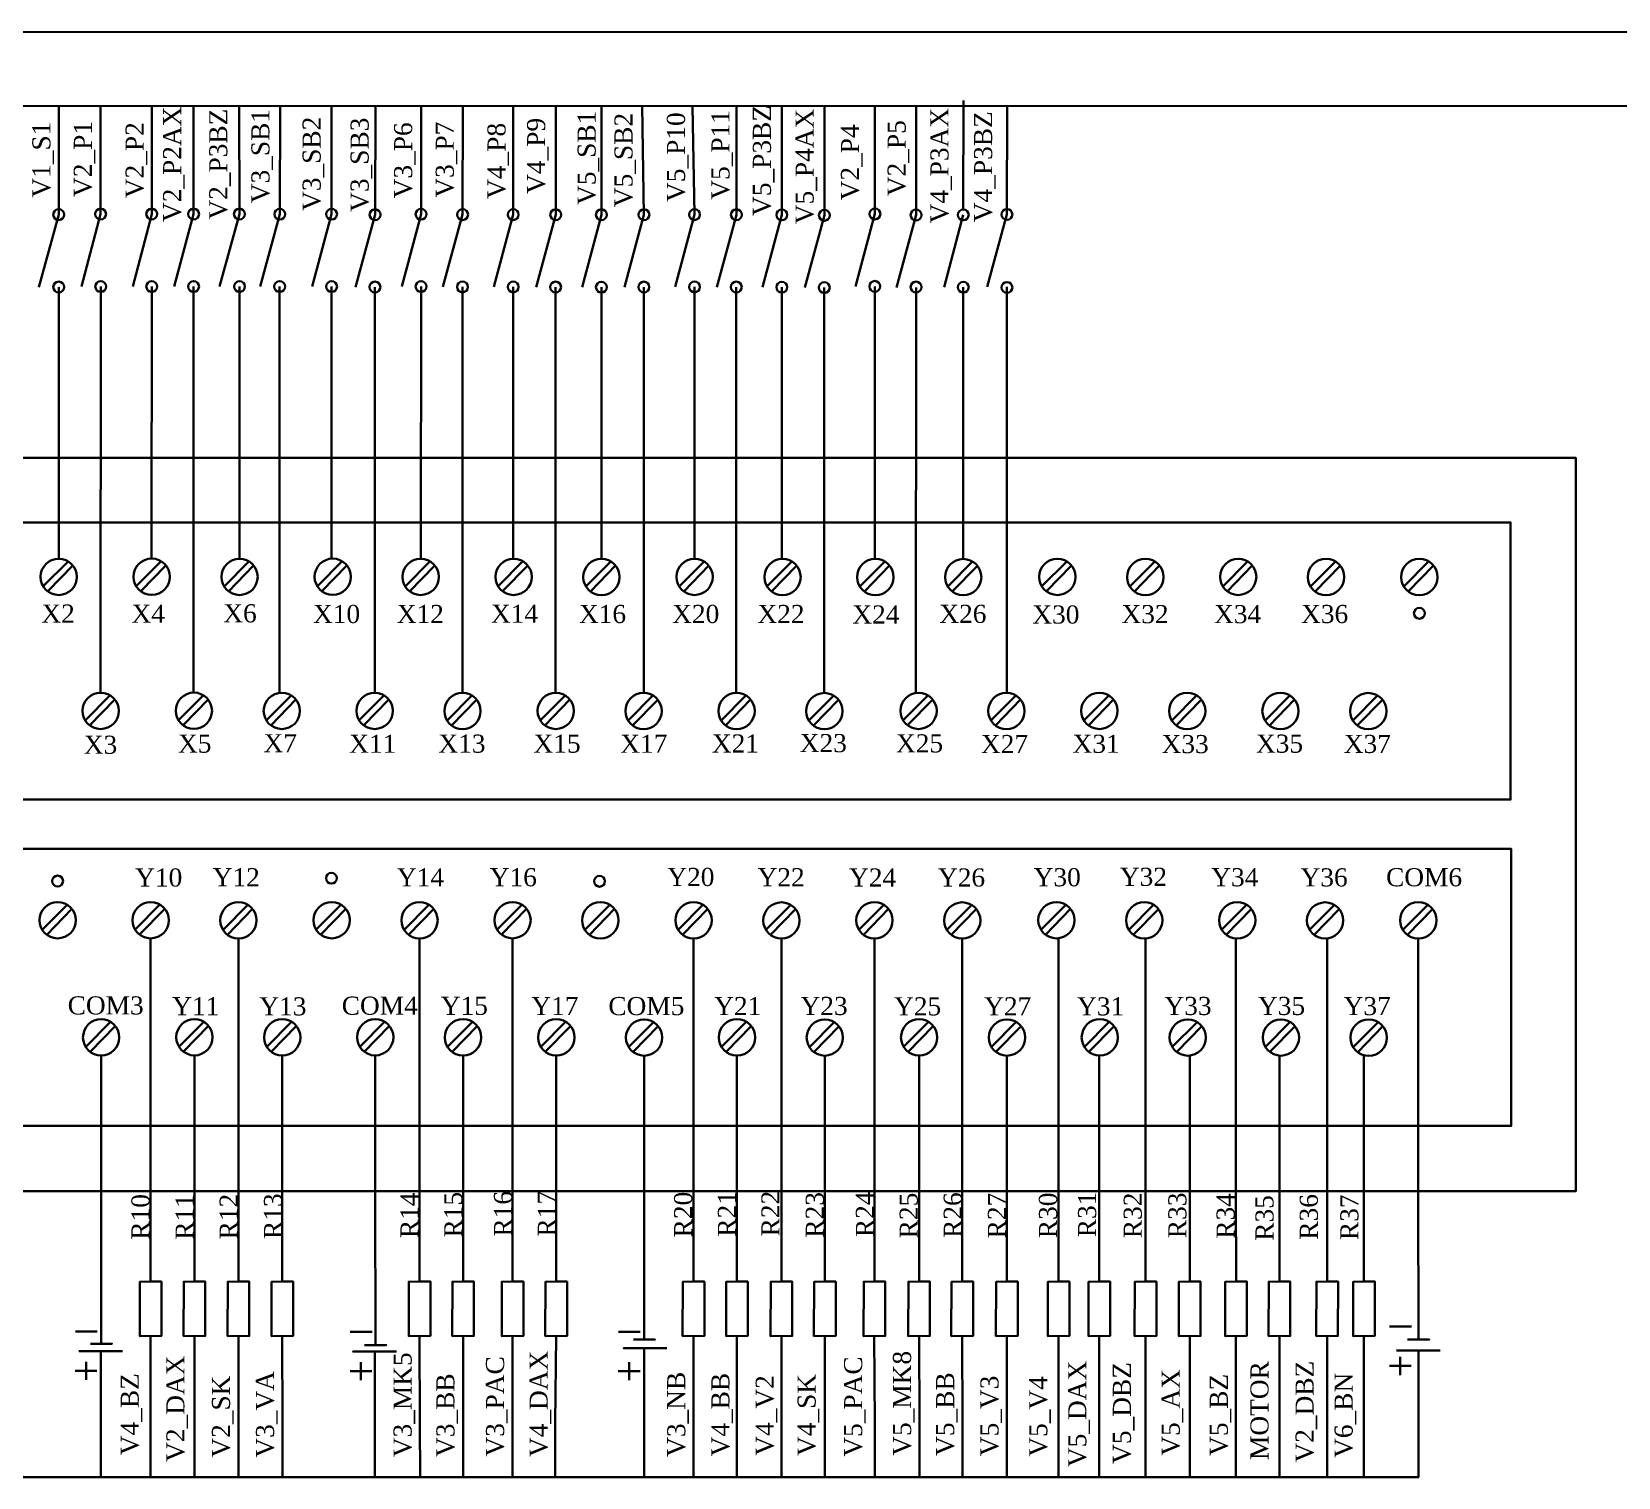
# Model space of a CAD drawing. Header units: millimetres. Extents: x 7014966 to 7187914, y 108642 to 109358.
# Drawn here: x 7015505.4 to 7015622.4, y 109151.7 to 109258.4 of the extents above; entities that cross this region are included whole.
import ezdxf

# ---------------------------------------------------------------- set-up
doc = ezdxf.new("R2010")
doc.units = ezdxf.units.MM
doc.layers.add('Layer1', color=7, linetype='Continuous', lineweight=30)
doc.styles.get("Standard").update_dxf_attribs({"font": 'arial.ttf'})

msp = doc.modelspace()

# ---------------------------------------------------------------- linework, layer by layer
at = {"layer": 'Layer1', "lineweight": 30}
for p, q in [((7015507.38, 109244.87), (7015507.38, 109252.89)), ((7015510.47, 109244.91), (7015510.47, 109252.93)), ((7015514.24, 109244.91), (7015514.24, 109252.93)), ((7015517.33, 109244.91), (7015517.33, 109252.93)), ((7015520.71, 109244.91), (7015520.7, 109252.93)), ((7015523.69, 109244.91), (7015523.71, 109252.93)), ((7015527.51, 109244.9), (7015527.51, 109252.93)), ((7015530.72, 109244.87), (7015530.74, 109252.89)), ((7015534.11, 109244.9), (7015534.11, 109252.93)), ((7015537.18, 109244.88), (7015537.19, 109252.9)), ((7015540.91, 109244.87), (7015540.91, 109252.9)), ((7015544.05, 109244.87), (7015544.06, 109252.89)), ((7015547.42, 109244.86), (7015547.42, 109252.88)), ((7015550.56, 109244.86), (7015550.42, 109252.89)), ((7015554.29, 109244.87), (7015554.14, 109252.88)), ((7015557.38, 109244.86), (7015557.39, 109252.89)), ((7015560.73, 109244.85), (7015560.73, 109252.88)), ((7015563.87, 109244.82), (7015563.89, 109252.85)), ((7015567.6, 109244.92), (7015567.6, 109252.94)), ((7015570.63, 109244.85), (7015570.65, 109252.87)), ((7015574.12, 109245.25), (7015574.13, 109253.28)), ((7015577.34, 109244.88), (7015577.36, 109252.91)), ((7015507.38, 109244.87), (7015505.91, 109239.52)), ((7015510.47, 109244.91), (7015509.06, 109239.56)), ((7015514.24, 109244.91), (7015512.84, 109239.56)), ((7015517.33, 109244.91), (7015515.89, 109239.56)), ((7015520.71, 109244.91), (7015519.25, 109239.56)), ((7015523.69, 109244.91), (7015522.24, 109239.56)), ((7015527.51, 109244.9), (7015526.09, 109239.56)), ((7015530.72, 109244.87), (7015529.27, 109239.52)), ((7015534.11, 109244.9), (7015532.69, 109239.56)), ((7015537.18, 109244.88), (7015535.73, 109239.53)), ((7015540.91, 109244.87), (7015539.49, 109239.53)), ((7015544.05, 109244.87), (7015542.6, 109239.52)), ((7015547.42, 109244.86), (7015546, 109239.51)), ((7015550.56, 109244.86), (7015549.11, 109239.52)), ((7015554.29, 109244.87), (7015552.87, 109239.53)), ((7015557.38, 109244.86), (7015555.93, 109239.52)), ((7015560.73, 109244.85), (7015559.31, 109239.51)), ((7015563.87, 109244.82), (7015562.42, 109239.48)), ((7015567.6, 109244.92), (7015566.17, 109239.57)), ((7015570.63, 109244.85), (7015569.18, 109239.5)), ((7015574.12, 109244.85), (7015572.7, 109239.51)), ((7015577.34, 109244.88), (7015575.89, 109239.54)), ((7015508.07, 109219.27), (7015506.24, 109217.44)), ((7015508.42, 109218.97), (7015506.57, 109217.07)), ((7015514.93, 109219.28), (7015513.09, 109217.44)), ((7015515.28, 109218.97), (7015513.43, 109217.07)), ((7015521.41, 109219.27), (7015519.58, 109217.43)), ((7015521.76, 109218.96), (7015519.91, 109217.06)), ((7015528.29, 109219.28), (7015526.46, 109217.44)), ((7015528.64, 109218.97), (7015526.79, 109217.07)), ((7015534.77, 109219.27), (7015532.94, 109217.43)), ((7015535.12, 109218.96), (7015533.27, 109217.06)), ((7015541.63, 109219.28), (7015539.79, 109217.44)), ((7015541.98, 109218.97), (7015540.13, 109217.07)), ((7015548.11, 109219.27), (7015546.27, 109217.43)), ((7015548.46, 109218.96), (7015546.61, 109217.06)), ((7015554.99, 109219.27), (7015553.15, 109217.43)), ((7015555.34, 109218.96), (7015553.49, 109217.06)), ((7015561.47, 109219.26), (7015559.63, 109217.42)), ((7015561.82, 109218.95), (7015559.97, 109217.05)), ((7015568.32, 109219.27), (7015566.49, 109217.43)), ((7015568.67, 109218.96), (7015566.82, 109217.06)), ((7015574.8, 109219.26), (7015572.97, 109217.42)), ((7015575.16, 109218.95), (7015573.3, 109217.05)), ((7015581.76, 109219.27), (7015579.92, 109217.44)), ((7015582.11, 109218.97), (7015580.26, 109217.07)), ((7015588.24, 109219.26), (7015586.4, 109217.43)), ((7015588.59, 109218.96), (7015586.74, 109217.06)), ((7015595.09, 109219.27), (7015593.26, 109217.43)), ((7015595.44, 109218.96), (7015593.59, 109217.06)), ((7015601.57, 109219.26), (7015599.74, 109217.42)), ((7015601.93, 109218.95), (7015600.07, 109217.05)), ((7015608.45, 109219.26), (7015606.62, 109217.43)), ((7015608.8, 109218.96), (7015606.95, 109217.06)), ((7015511.16, 109209.38), (7015509.33, 109207.54)), ((7015511.52, 109209.07), (7015509.66, 109207.17)), ((7015518.05, 109209.39), (7015516.21, 109207.55)), ((7015518.4, 109209.08), (7015516.55, 109207.18)), ((7015524.53, 109209.38), (7015522.69, 109207.54)), ((7015524.88, 109209.07), (7015523.03, 109207.17)), ((7015531.38, 109209.39), (7015529.55, 109207.55)), ((7015531.73, 109209.08), (7015529.88, 109207.18)), ((7015537.86, 109209.38), (7015536.03, 109207.54)), ((7015538.22, 109209.07), (7015536.36, 109207.17)), ((7015544.74, 109209.38), (7015542.91, 109207.54)), ((7015545.09, 109209.07), (7015543.24, 109207.17)), ((7015551.22, 109209.37), (7015549.39, 109207.53)), ((7015551.57, 109209.06), (7015549.72, 109207.16)), ((7015558.08, 109209.38), (7015556.25, 109207.54)), ((7015558.43, 109209.07), (7015556.58, 109207.17)), ((7015564.56, 109209.37), (7015562.73, 109207.53)), ((7015564.91, 109209.06), (7015563.06, 109207.16)), ((7015571.51, 109209.38), (7015569.68, 109207.55)), ((7015571.86, 109209.08), (7015570.01, 109207.18)), ((7015577.99, 109209.38), (7015576.16, 109207.54)), ((7015578.34, 109209.07), (7015576.49, 109207.17)), ((7015584.85, 109209.38), (7015583.02, 109207.54)), ((7015585.2, 109209.07), (7015583.35, 109207.17)), ((7015591.33, 109209.37), (7015589.5, 109207.53)), ((7015591.68, 109209.06), (7015589.83, 109207.16)), ((7015598.21, 109209.37), (7015596.38, 109207.54)), ((7015598.56, 109209.07), (7015596.71, 109207.17)), ((7015604.69, 109209.37), (7015602.86, 109207.53)), ((7015605.04, 109209.06), (7015603.19, 109207.16)), ((7015508, 109193.93), (7015506.16, 109192.09)), ((7015514.85, 109193.94), (7015513.02, 109192.1)), ((7015521.33, 109193.93), (7015519.5, 109192.09)), ((7015528.21, 109193.94), (7015526.38, 109192.1)), ((7015534.69, 109193.93), (7015532.86, 109192.09)), ((7015541.55, 109193.93), (7015539.72, 109192.1)), ((7015548.03, 109193.92), (7015546.2, 109192.09)), ((7015554.91, 109193.93), (7015553.08, 109192.09)), ((7015561.39, 109193.92), (7015559.56, 109192.08)), ((7015568.25, 109193.92), (7015566.41, 109192.09)), ((7015574.73, 109193.91), (7015572.9, 109192.08)), ((7015581.68, 109193.93), (7015579.85, 109192.09)), ((7015588.16, 109193.92), (7015586.33, 109192.08)), ((7015595.02, 109193.93), (7015593.18, 109192.09)), ((7015601.5, 109193.92), (7015599.67, 109192.08)), ((7015608.38, 109193.92), (7015606.54, 109192.08)), ((7015508.35, 109193.62), (7015506.5, 109191.72)), ((7015515.2, 109193.63), (7015513.35, 109191.73)), ((7015521.68, 109193.62), (7015519.83, 109191.72)), ((7015528.56, 109193.63), (7015526.71, 109191.73)), ((7015535.05, 109193.62), (7015533.19, 109191.72)), ((7015541.9, 109193.63), (7015540.05, 109191.73)), ((7015548.38, 109193.62), (7015546.53, 109191.72)), ((7015555.26, 109193.62), (7015553.41, 109191.72)), ((7015561.74, 109193.61), (7015559.89, 109191.71)), ((7015568.6, 109193.62), (7015566.75, 109191.72)), ((7015575.08, 109193.61), (7015573.23, 109191.71)), ((7015582.03, 109193.62), (7015580.18, 109191.72)), ((7015588.51, 109193.61), (7015586.66, 109191.71)), ((7015595.37, 109193.62), (7015593.52, 109191.72)), ((7015601.85, 109193.61), (7015600, 109191.71)), ((7015608.73, 109193.61), (7015606.88, 109191.71)), ((7015514.16, 109191.46), (7015514.16, 109172.79)), ((7015520.64, 109191.45), (7015520.64, 109172.79)), ((7015534, 109191.45), (7015534, 109172.79)), ((7015540.86, 109191.45), (7015540.86, 109172.79)), ((7015554.22, 109191.45), (7015554.22, 109172.79)), ((7015560.7, 109191.44), (7015560.7, 109172.79)), ((7015567.56, 109191.44), (7015567.56, 109172.79)), ((7015574.04, 109191.43), (7015574.04, 109172.79)), ((7015511.2, 109185.28), (7015509.37, 109183.45)), ((7015511.55, 109184.98), (7015509.7, 109183.08)), ((7015518.08, 109185.29), (7015516.25, 109183.45)), ((7015518.43, 109184.99), (7015516.58, 109183.09)), ((7015524.56, 109185.28), (7015522.73, 109183.45)), ((7015524.91, 109184.98), (7015523.06, 109183.08)), ((7015531.42, 109185.29), (7015529.59, 109183.45)), ((7015531.77, 109184.98), (7015529.92, 109183.08)), ((7015537.9, 109185.28), (7015536.07, 109183.44)), ((7015538.25, 109184.97), (7015536.4, 109183.07)), ((7015544.78, 109185.28), (7015542.94, 109183.45)), ((7015545.13, 109184.98), (7015543.28, 109183.08)), ((7015551.26, 109185.27), (7015549.43, 109183.44)), ((7015551.61, 109184.97), (7015549.76, 109183.07)), ((7015558.11, 109185.28), (7015556.28, 109183.44)), ((7015558.47, 109184.97), (7015556.62, 109183.07)), ((7015564.6, 109185.27), (7015562.76, 109183.43)), ((7015564.95, 109184.96), (7015563.1, 109183.06)), ((7015571.55, 109185.29), (7015569.71, 109183.45)), ((7015571.9, 109184.98), (7015570.05, 109183.08)), ((7015578.03, 109185.28), (7015576.2, 109183.44)), ((7015578.38, 109184.97), (7015576.53, 109183.07)), ((7015584.89, 109185.28), (7015583.05, 109183.44)), ((7015585.24, 109184.98), (7015583.39, 109183.08)), ((7015591.37, 109185.27), (7015589.53, 109183.44)), ((7015591.72, 109184.97), (7015589.87, 109183.07)), ((7015598.24, 109185.28), (7015596.41, 109183.44)), ((7015598.6, 109184.97), (7015596.74, 109183.07)), ((7015604.73, 109185.27), (7015602.89, 109183.43)), ((7015605.08, 109184.96), (7015603.23, 109183.06)), ((7015510.51, 109182.8), (7015510.51, 109172.79)), ((7015517.39, 109182.81), (7015517.39, 109172.79)), ((7015523.87, 109182.8), (7015523.87, 109172.79)), ((7015530.73, 109182.81), (7015530.73, 109172.79)), ((7015537.21, 109182.8), (7015537.21, 109172.79)), ((7015544.09, 109182.8), (7015544.09, 109172.79)), ((7015550.57, 109182.79), (7015550.57, 109172.79)), ((7015557.42, 109182.8), (7015557.42, 109172.79)), ((7015563.9, 109182.79), (7015563.9, 109172.79)), ((7015570.86, 109182.81), (7015570.86, 109172.79)), ((7015577.34, 109182.8), (7015577.34, 109172.79)), ((7015584.15, 109182.8), (7015584.15, 109172.79)), ((7015590.82, 109182.8), (7015590.82, 109172.79)), ((7015597.44, 109182.8), (7015597.44, 109172.79)), ((7015603.68, 109182.8), (7015603.68, 109172.79)), ((7015607.7, 109161.03), (7015606.09, 109161.03)), ((7015607.7, 109161.03), (7015609.3, 109161.03)), ((7015607.7, 109161.03), (7015607.7, 109155.68)), ((7015509.4, 109159.54), (7015509.4, 109160.2)), ((7015529.68, 109159.5), (7015529.68, 109160.17)), ((7015549.47, 109159.51), (7015549.47, 109160.18)), ((7015606.36, 109159.89), (7015606.36, 109160.56)), ((7015606.36, 109159.89), (7015606.36, 109159.22)), ((7015509.4, 109159.54), (7015509.4, 109158.87)), ((7015529.68, 109159.5), (7015529.68, 109158.83)), ((7015549.47, 109159.51), (7015549.47, 109158.84))]:
    msp.add_line(p, q, dxfattribs=at)
for points in [[(7015490.66, 109209.59), (7015490.66, 109258.37), (7015632.1, 109258.34)], [(7015494.21, 109239.52), (7015494.23, 109252.89), (7015627.88, 109252.88)], [(7015507.38, 109219.47), (7015507.38, 109239.52)], [(7015510.47, 109209.62), (7015510.48, 109239.56)], [(7015514.23, 109219.52), (7015514.24, 109239.56)], [(7015517.33, 109209.62), (7015517.33, 109239.56)], [(7015520.71, 109219.51), (7015520.72, 109239.56)], [(7015523.68, 109209.61), (7015523.68, 109239.56)], [(7015527.5, 109219.5), (7015527.51, 109239.56)], [(7015530.71, 109209.57), (7015530.71, 109239.52)], [(7015534.1, 109219.5), (7015534.11, 109239.56)], [(7015537.17, 109209.58), (7015537.17, 109239.53)], [(7015540.9, 109219.47), (7015540.91, 109239.53)], [(7015544.03, 109209.57), (7015544.04, 109239.52)], [(7015547.42, 109219.46), (7015547.42, 109239.51)], [(7015550.54, 109209.57), (7015550.55, 109239.52)], [(7015554.28, 109219.47), (7015554.29, 109239.53)], [(7015557.36, 109209.57), (7015557.37, 109239.52)], [(7015560.72, 109219.45), (7015560.73, 109239.51)], [(7015563.86, 109209.53), (7015563.86, 109239.48)], [(7015567.59, 109219.52), (7015567.59, 109239.57)], [(7015570.62, 109209.55), (7015570.63, 109239.5)], [(7015574.11, 109219.46), (7015574.12, 109239.51)], [(7015577.33, 109209.59), (7015577.34, 109239.54)], [(7015581.15, 109191.46), (7015581.15, 109172.79)], [(7015587.57, 109191.46), (7015587.57, 109172.79)], [(7015594.23, 109191.46), (7015594.23, 109172.79)], [(7015600.96, 109191.46), (7015600.96, 109172.79)], [(7015607.69, 109191.44), (7015607.69, 109172.79)], [(7015510.51, 109172.9), (7015510.52, 109161.54), (7015511.32, 109161.53), (7015509.72, 109161.53)], [(7015514.16, 109172.79), (7015514.16, 109166.11), (7015514.96, 109166.11), (7015514.96, 109162.1), (7015513.36, 109162.09), (7015513.37, 109166.1), (7015514.16, 109166.11)], [(7015517.39, 109172.79), (7015517.39, 109166.11), (7015518.19, 109166.11), (7015518.19, 109162.1), (7015516.59, 109162.09), (7015516.6, 109166.1), (7015517.39, 109166.11)], [(7015520.64, 109172.79), (7015520.64, 109166.11), (7015521.44, 109166.11), (7015521.44, 109162.1), (7015519.84, 109162.09), (7015519.85, 109166.1), (7015520.64, 109166.11)], [(7015523.87, 109172.79), (7015523.87, 109166.11), (7015524.67, 109166.11), (7015524.67, 109162.1), (7015523.07, 109162.09), (7015523.08, 109166.1), (7015523.87, 109166.11)], [(7015530.73, 109172.79), (7015530.74, 109161.43), (7015531.54, 109161.43), (7015529.94, 109161.43)], [(7015534, 109172.79), (7015534, 109166.11), (7015534.81, 109166.11), (7015534.8, 109162.1), (7015533.2, 109162.09), (7015533.21, 109166.1), (7015534, 109166.11)], [(7015537.21, 109172.79), (7015537.21, 109166.11), (7015538.01, 109166.11), (7015538.01, 109162.1), (7015536.41, 109162.09), (7015536.42, 109166.1), (7015537.21, 109166.11)], [(7015540.86, 109172.79), (7015540.86, 109166.11), (7015541.66, 109166.11), (7015541.66, 109162.1), (7015540.06, 109162.09), (7015540.07, 109166.1), (7015540.86, 109166.11)], [(7015544.09, 109172.79), (7015544.09, 109166.11), (7015544.89, 109166.11), (7015544.89, 109162.1), (7015543.28, 109162.09), (7015543.3, 109166.1), (7015544.09, 109166.11)], [(7015550.57, 109172.79), (7015550.58, 109161.83), (7015551.38, 109161.83), (7015549.78, 109161.83)], [(7015554.22, 109172.79), (7015554.22, 109166.11), (7015555.02, 109166.11), (7015555.02, 109162.1), (7015553.41, 109162.09), (7015553.43, 109166.1), (7015554.22, 109166.11)], [(7015557.42, 109172.79), (7015557.42, 109166.11), (7015558.22, 109166.11), (7015558.22, 109162.1), (7015556.62, 109162.09), (7015556.63, 109166.1), (7015557.42, 109166.11)], [(7015560.7, 109172.79), (7015560.7, 109166.11), (7015561.5, 109166.11), (7015561.5, 109162.1), (7015559.89, 109162.09), (7015559.91, 109166.1), (7015560.7, 109166.11)], [(7015563.9, 109172.79), (7015563.91, 109166.11), (7015564.71, 109166.11), (7015564.71, 109162.1), (7015563.1, 109162.09), (7015563.12, 109166.1), (7015563.91, 109166.11)], [(7015567.56, 109172.79), (7015567.56, 109166.11), (7015568.36, 109166.11), (7015568.36, 109162.1), (7015566.75, 109162.09), (7015566.77, 109166.1), (7015567.56, 109166.11)], [(7015570.86, 109172.79), (7015570.86, 109166.11), (7015571.66, 109166.11), (7015571.66, 109162.1), (7015570.05, 109162.09), (7015570.07, 109166.1), (7015570.86, 109166.11)], [(7015574.04, 109172.79), (7015574.04, 109166.11), (7015574.84, 109166.11), (7015574.84, 109162.1), (7015573.23, 109162.09), (7015573.25, 109166.1), (7015574.04, 109166.11)], [(7015577.34, 109172.79), (7015577.34, 109166.11), (7015578.14, 109166.11), (7015578.14, 109162.1), (7015576.53, 109162.09), (7015576.55, 109166.1), (7015577.34, 109166.11)], [(7015581.15, 109172.79), (7015581.15, 109166.11), (7015581.95, 109166.11), (7015581.95, 109162.1), (7015580.35, 109162.09), (7015580.36, 109166.1), (7015581.15, 109166.11)], [(7015584.15, 109172.79), (7015584.15, 109166.11), (7015584.95, 109166.11), (7015584.95, 109162.1), (7015583.35, 109162.09), (7015583.36, 109166.1), (7015584.15, 109166.11)], [(7015587.57, 109172.79), (7015587.57, 109166.11), (7015588.37, 109166.11), (7015588.37, 109162.1), (7015586.76, 109162.09), (7015586.78, 109166.1), (7015587.57, 109166.11)], [(7015590.82, 109172.79), (7015590.82, 109166.11), (7015591.63, 109166.11), (7015591.62, 109162.1), (7015590.02, 109162.09), (7015590.03, 109166.1), (7015590.82, 109166.11)], [(7015594.23, 109172.79), (7015594.24, 109166.11), (7015595.04, 109166.11), (7015595.03, 109162.1), (7015593.43, 109162.09), (7015593.45, 109166.1), (7015594.24, 109166.11)], [(7015597.44, 109172.79), (7015597.44, 109166.11), (7015598.24, 109166.11), (7015598.24, 109162.1), (7015596.64, 109162.09), (7015596.65, 109166.1), (7015597.44, 109166.11)], [(7015600.96, 109172.79), (7015600.96, 109166.11), (7015601.77, 109166.11), (7015601.76, 109162.1), (7015600.16, 109162.09), (7015600.17, 109166.1), (7015600.96, 109166.11)], [(7015603.68, 109172.79), (7015603.68, 109166.11), (7015604.49, 109166.11), (7015604.48, 109162.1), (7015602.88, 109162.09), (7015602.89, 109166.1), (7015603.68, 109166.11)], [(7015607.69, 109172.79), (7015607.7, 109161.83), (7015608.5, 109161.83), (7015606.9, 109161.83)], [(7015508.61, 109162.44), (7015510.21, 109162.44)], [(7015514.16, 109162.09), (7015514.16, 109155.68)], [(7015517.39, 109162.09), (7015517.39, 109155.68)], [(7015520.64, 109162.09), (7015520.64, 109155.68)], [(7015523.87, 109162.09), (7015523.89, 109155.68)], [(7015528.89, 109162.4), (7015530.5, 109162.4)], [(7015534, 109162.09), (7015534.02, 109155.68)], [(7015537.21, 109162.09), (7015537.21, 109155.68)], [(7015540.86, 109162.09), (7015540.86, 109155.68)], [(7015544.09, 109162.09), (7015544.01, 109155.68)], [(7015548.68, 109162.41), (7015550.28, 109162.41)], [(7015554.22, 109162.09), (7015554.22, 109155.68)], [(7015557.42, 109162.09), (7015557.42, 109155.68)], [(7015560.7, 109162.09), (7015560.7, 109155.68)], [(7015563.9, 109162.09), (7015563.9, 109155.68)], [(7015567.55, 109162.09), (7015567.58, 109155.68)], [(7015570.86, 109162.09), (7015570.88, 109155.68)], [(7015574.03, 109162.09), (7015574.06, 109155.68)], [(7015577.34, 109162.09), (7015577.34, 109155.68)], [(7015581.15, 109162.09), (7015581.15, 109155.68)], [(7015584.15, 109162.09), (7015584.15, 109155.68)], [(7015587.57, 109162.09), (7015587.57, 109155.68)], [(7015590.82, 109162.09), (7015590.82, 109155.68)], [(7015594.23, 109162.09), (7015594.23, 109155.68)], [(7015597.44, 109162.09), (7015597.44, 109155.68)], [(7015600.96, 109162.09), (7015600.96, 109155.68)], [(7015603.68, 109162.09), (7015603.68, 109155.68)], [(7015605.57, 109162.79), (7015607.18, 109162.79)], [(7015470.5, 109161.03), (7015470.53, 109151.67), (7015607.73, 109151.67)], [(7015510.49, 109160.99), (7015508.89, 109160.99), (7015512.09, 109160.99)], [(7015510.49, 109160.99), (7015510.49, 109155.68)], [(7015530.69, 109160.95), (7015529.08, 109160.95), (7015532.29, 109160.95)], [(7015530.69, 109160.95), (7015530.69, 109155.68)], [(7015550.65, 109161.19), (7015549.05, 109161.19), (7015552.25, 109161.19)], [(7015550.58, 109161.19), (7015550.58, 109155.68)], [(7015605.56, 109159.89), (7015607.16, 109159.89)], [(7015508.6, 109159.54), (7015510.2, 109159.54)], [(7015528.88, 109159.5), (7015530.48, 109159.5)], [(7015548.66, 109159.51), (7015550.27, 109159.51)], [(7015510.49, 109155.68), (7015510.49, 109151.67)], [(7015514.16, 109155.68), (7015514.16, 109151.67)], [(7015517.39, 109155.68), (7015517.39, 109151.67)], [(7015520.64, 109155.68), (7015520.64, 109151.67)], [(7015523.89, 109155.68), (7015523.89, 109151.67)], [(7015530.69, 109155.68), (7015530.69, 109151.67)], [(7015534.02, 109155.68), (7015534.04, 109151.67)], [(7015537.21, 109155.68), (7015537.21, 109151.67)], [(7015540.86, 109155.68), (7015540.86, 109151.67)], [(7015544.01, 109155.68), (7015544.01, 109151.67)], [(7015550.58, 109155.68), (7015550.58, 109151.67)], [(7015554.22, 109155.68), (7015554.22, 109151.67)], [(7015557.42, 109155.68), (7015557.42, 109151.67)], [(7015560.7, 109155.68), (7015560.7, 109151.67)], [(7015563.9, 109155.68), (7015563.9, 109151.67)], [(7015567.58, 109155.68), (7015567.58, 109151.67)], [(7015570.88, 109155.68), (7015570.89, 109151.67)], [(7015574.06, 109155.68), (7015574.06, 109151.67)], [(7015577.34, 109155.68), (7015577.34, 109151.67)], [(7015581.15, 109155.68), (7015581.15, 109151.67)], [(7015584.15, 109155.68), (7015584.15, 109151.67)], [(7015587.57, 109155.68), (7015587.57, 109151.67)], [(7015590.82, 109155.68), (7015590.82, 109151.67)], [(7015594.23, 109155.68), (7015594.23, 109151.67)], [(7015597.44, 109155.68), (7015597.44, 109151.67)], [(7015600.96, 109155.68), (7015600.96, 109151.67)], [(7015603.68, 109155.68), (7015603.68, 109151.67)], [(7015607.7, 109155.68), (7015607.7, 109151.67)]]:
    msp.add_lwpolyline(points, dxfattribs=at)
for points in [[(7015460.43, 109226.91), (7015619.32, 109226.91), (7015619.32, 109172.79), (7015460.43, 109172.79)], [(7015464.38, 109222.15), (7015614.5, 109222.15), (7015614.5, 109201.69), (7015464.38, 109201.69)], [(7015464.42, 109198.05), (7015614.54, 109198.05), (7015614.54, 109177.6), (7015464.42, 109177.6)]]:
    msp.add_lwpolyline(points, close=True, dxfattribs=at)
for centre, radius in [((7015507.38, 109244.87), 0.401), ((7015510.47, 109244.91), 0.401), ((7015514.24, 109244.91), 0.401), ((7015517.33, 109244.91), 0.401), ((7015520.71, 109244.91), 0.401), ((7015523.69, 109244.9), 0.401), ((7015527.51, 109244.9), 0.401), ((7015530.72, 109244.86), 0.401), ((7015534.11, 109244.9), 0.401), ((7015537.18, 109244.87), 0.401), ((7015540.91, 109244.87), 0.401), ((7015544.05, 109244.86), 0.401), ((7015547.42, 109244.86), 0.401), ((7015550.56, 109244.86), 0.401), ((7015554.29, 109244.87), 0.401), ((7015557.38, 109244.86), 0.401), ((7015560.73, 109244.85), 0.401), ((7015563.87, 109244.82), 0.401), ((7015567.6, 109244.92), 0.401), ((7015570.63, 109244.84), 0.401), ((7015574.12, 109244.85), 0.401), ((7015577.34, 109244.88), 0.401), ((7015507.38, 109239.52), 0.401), ((7015510.48, 109239.56), 0.401), ((7015514.24, 109239.56), 0.401), ((7015517.33, 109239.56), 0.401), ((7015520.72, 109239.56), 0.401), ((7015523.68, 109239.56), 0.401), ((7015527.51, 109239.56), 0.401), ((7015530.71, 109239.52), 0.401), ((7015534.11, 109239.56), 0.401), ((7015537.17, 109239.53), 0.401), ((7015540.91, 109239.53), 0.401), ((7015544.04, 109239.52), 0.401), ((7015547.42, 109239.51), 0.401), ((7015550.55, 109239.52), 0.401), ((7015554.29, 109239.53), 0.401), ((7015557.37, 109239.52), 0.401), ((7015560.73, 109239.51), 0.401), ((7015563.86, 109239.48), 0.401), ((7015567.59, 109239.57), 0.401), ((7015570.63, 109239.52), 0.401), ((7015574.12, 109239.51), 0.401), ((7015577.34, 109239.49), 0.401), ((7015507.38, 109218.13), 1.34), ((7015514.24, 109218.14), 1.34), ((7015520.72, 109218.13), 1.34), ((7015527.6, 109218.14), 1.34), ((7015534.08, 109218.13), 1.34), ((7015540.94, 109218.13), 1.34), ((7015547.42, 109218.12), 1.34), ((7015554.29, 109218.13), 1.34), ((7015560.78, 109218.12), 1.34), ((7015567.63, 109218.12), 1.34), ((7015574.11, 109218.11), 1.34), ((7015581.06, 109218.13), 1.34), ((7015587.55, 109218.12), 1.34), ((7015594.4, 109218.13), 1.34), ((7015600.88, 109218.12), 1.34), ((7015607.76, 109218.12), 1.34), ((7015607.77, 109215.44), 0.401), ((7015510.47, 109208.24), 1.34), ((7015517.35, 109208.25), 1.34), ((7015523.84, 109208.24), 1.34), ((7015530.69, 109208.24), 1.34), ((7015537.17, 109208.23), 1.34), ((7015544.05, 109208.24), 1.34), ((7015550.53, 109208.23), 1.34), ((7015557.39, 109208.23), 1.34), ((7015563.87, 109208.22), 1.34), ((7015570.82, 109208.24), 1.34), ((7015577.3, 109208.23), 1.34), ((7015584.16, 109208.24), 1.34), ((7015590.64, 109208.23), 1.34), ((7015597.52, 109208.23), 1.34), ((7015604, 109208.22), 1.34), ((7015507.3, 109195.68), 0.401), ((7015527.5, 109195.89), 0.401), ((7015547.28, 109195.66), 0.401), ((7015507.3, 109192.79), 1.34), ((7015514.16, 109192.79), 1.34), ((7015520.64, 109192.78), 1.34), ((7015527.52, 109192.79), 1.34), ((7015534, 109192.78), 1.34), ((7015540.86, 109192.79), 1.34), ((7015547.34, 109192.78), 1.34), ((7015554.22, 109192.78), 1.34), ((7015560.7, 109192.77), 1.34), ((7015567.56, 109192.78), 1.34), ((7015574.04, 109192.77), 1.34), ((7015580.99, 109192.79), 1.34), ((7015587.47, 109192.78), 1.34), ((7015594.33, 109192.78), 1.34), ((7015600.81, 109192.77), 1.34), ((7015607.69, 109192.78), 1.34), ((7015510.51, 109184.14), 1.34), ((7015517.39, 109184.15), 1.34), ((7015523.87, 109184.14), 1.34), ((7015530.73, 109184.15), 1.34), ((7015537.21, 109184.14), 1.34), ((7015544.09, 109184.14), 1.34), ((7015550.57, 109184.13), 1.34), ((7015557.42, 109184.14), 1.34), ((7015563.9, 109184.13), 1.34), ((7015570.86, 109184.14), 1.34), ((7015577.34, 109184.13), 1.34), ((7015584.19, 109184.14), 1.34), ((7015590.68, 109184.13), 1.34), ((7015597.55, 109184.13), 1.34), ((7015604.03, 109184.12), 1.34)]:
    msp.add_circle(centre, radius, dxfattribs=at)

# ---------------------------------------------------------------- texts
at = {"layer": 'Layer1', "lineweight": 30, "char_height": 1.3365, "attachment_point": 1, "rotation": 90}
for s, width, insert in [('{\\fTimes New Roman|b0|i0|c0|p18;V2_P2AX}', 55.9507, (7015515.08, 109244.32)), ('{\\fTimes New Roman|b0|i0|c0|p18;V2_P3BZ}', 55.9507, (7015518.48, 109244.5)), ('{\\fTimes New Roman|b0|i0|c0|p18;V3_SB1}', 55.9507, (7015521.59, 109245.71)), ('{\\fTimes New Roman|b0|i0|c0|p18;V5_SB1}', 55.9507, (7015545.66, 109245.58)), ('{\\fTimes New Roman|b0|i0|c0|p18;V5_SB2}', 55.9507, (7015548.38, 109245.42)), ('\\pxt4;{\\fTimes New Roman|b0|i0|c0|p18;V5_P10}', 55.9507, (7015552.25, 109245.8)), ('{\\fTimes New Roman|b0|i0|c0|p18;V5_P11}', 55.9507, (7015555.53, 109245.97)), ('{\\fTimes New Roman|b0|i0|c0|p18;V5_P3BZ}', 55.9507, (7015558.59, 109244.77)), ('{\\fTimes New Roman|b0|i0|c0|p18;V5_P4AX}', 55.9507, (7015561.74, 109244.16)), ('{\\fTimes New Roman|b0|i0|c0|p18;V4_P3AX}', 55.9507, (7015571.69, 109244.22)), ('{\\fTimes New Roman|b0|i0|c0|p18;V4_P3BZ}', 55.9507, (7015574.91, 109244.31)), ('{\\fTimes New Roman|b0|i0|c0|p18;V1_S1}', 55.9507, (7015505.43, 109246.12)), ('{\\fTimes New Roman|b0|i0|c0|p18;V2_P1}', 55.9507, (7015508.49, 109246.17)), ('{\\fTimes New Roman|b0|i0|c0|p18;V2_P2}', 55.9507, (7015512.31, 109246.08)), ('\\pxt0,4;{\\fTimes New Roman|b0|i0|c0|p18;V3_SB2}', 55.9507, (7015525.37, 109245.14)), ('{\\fTimes New Roman|b0|i0|c0|p18;V3_SB3}', 55.9507, (7015528.91, 109245.07)), ('{\\fTimes New Roman|b0|i0|c0|p18;V3_P6}', 55.9507, (7015532.12, 109246.07)), ('{\\fTimes New Roman|b0|i0|c0|p18;V3_P7}', 55.9507, (7015535.19, 109246.12)), ('{\\fTimes New Roman|b0|i0|c0|p18;V4_P8}', 55.9507, (7015539.01, 109246.03)), ('{\\fTimes New Roman|b0|i0|c0|p18;V4_P9}', 55.9507, (7015541.93, 109246.4)), ('{\\fTimes New Roman|b0|i0|c0|p18;V2_P4}', 55.9507, (7015565.09, 109245.92)), ('{\\fTimes New Roman|b0|i0|c0|p18;V2_P5}', 55.9507, (7015568.53, 109246.23)), ('{\\fTimes New Roman|b0|i0|c0|p18;R14}', 24.1672, (7015532.59, 109169.33)), ('{\\fTimes New Roman|b0|i0|c0|p18;R15}', 22.8432, (7015535.82, 109169.37)), ('{\\fTimes New Roman|b0|i0|c0|p18;R16}', 22.8432, (7015539.49, 109169.44)), ('{\\fTimes New Roman|b0|i0|c0|p18;R17}', 22.8432, (7015542.72, 109169.44)), ('{\\fTimes New Roman|b0|i0|c0|p18;R20}', 22.8432, (7015552.78, 109169.38)), ('{\\fTimes New Roman|b0|i0|c0|p18;R21}', 24.1947, (7015556.01, 109169.43)), ('{\\fTimes New Roman|b0|i0|c0|p18;R22}', 22.8432, (7015559.22, 109169.45)), ('{\\fTimes New Roman|b0|i0|c0|p18;R23}', 22.8432, (7015562.49, 109169.36)), ('{\\fTimes New Roman|b0|i0|c0|p18;R24}', 22.8432, (7015566.19, 109169.4)), ('{\\fTimes New Roman|b0|i0|c0|p18;R25}', 22.8432, (7015569.42, 109169.31)), ('{\\fTimes New Roman|b0|i0|c0|p18;R26}', 22.8432, (7015572.67, 109169.34)), ('{\\fTimes New Roman|b0|i0|c0|p18;R27}', 22.8432, (7015575.93, 109169.31)), ('{\\fTimes New Roman|b0|i0|c0|p18;R30}', 22.8432, (7015579.7, 109169.32)), ('{\\fTimes New Roman|b0|i0|c0|p18;R31}', 22.8432, (7015582.58, 109169.39)), ('{\\fTimes New Roman|b0|i0|c0|p18;R32}', 22.8432, (7015585.95, 109169.32)), ('{\\fTimes New Roman|b0|i0|c0|p18;R33}', 22.8432, (7015589.24, 109169.32)), ('{\\fTimes New Roman|b0|i0|c0|p18;R34}', 22.8432, (7015592.8, 109169.28)), ('{\\fTimes New Roman|b0|i0|c0|p18;R10}', 22.8432, (7015512.74, 109169.21)), ('{\\fTimes New Roman|b0|i0|c0|p18;R11}', 25.4373, (7015516, 109169.21)), ('{\\fTimes New Roman|b0|i0|c0|p18;R12}', 23.3296, (7015519.25, 109169.23)), ('{\\fTimes New Roman|b0|i0|c0|p18;R13}', 23.4917, (7015522.52, 109169.26)), ('{\\fTimes New Roman|b0|i0|c0|p18;R35}', 22.8432, (7015595.67, 109169.13)), ('{\\fTimes New Roman|b0|i0|c0|p18;R36}', 22.8432, (7015598.94, 109169.21)), ('{\\fTimes New Roman|b0|i0|c0|p18;R37}', 22.8432, (7015601.93, 109169.18)), ('{\\fTimes New Roman|b0|i0|c0|p18;V4_DAX}', 55.9507, (7015542.12, 109153.16)), ('{\\fTimes New Roman|b0|i0|c0|p18;V5_MK8}', 55.9507, (7015568.93, 109153.26)), ('{\\fTimes New Roman|b0|i0|c0|p18;V2_DAX}', 55.9507, (7015515.32, 109152.81)), ('{\\fTimes New Roman|b0|i0|c0|p18;V3_MK5}', 55.9507, (7015532.08, 109153.15)), ('{\\fTimes New Roman|b0|i0|c0|p18;V3_PAC}', 55.9507, (7015538.9, 109153.2)), ('{\\fTimes New Roman|b0|i0|c0|p18;V5_PAC}', 55.9507, (7015565.32, 109153.19)), ('{\\fTimes New Roman|b0|i0|c0|p18;V5_DAX}', 55.9507, (7015581.86, 109152.42)), ('{\\fTimes New Roman|b0|i0|c0|p18;V5_DBZ}', 55.9507, (7015585.15, 109152.66)), ('{\\fTimes New Roman|b0|i0|c0|p18;MOTOR}', 55.9507, (7015595.3, 109152.95)), ('{\\fTimes New Roman|b0|i0|c0|p18;V2_DBZ}', 55.9507, (7015598.63, 109152.76)), ('{\\fTimes New Roman|b0|i0|c0|p18;V4_BZ}', 55.9507, (7015511.95, 109153.3)), ('{\\fTimes New Roman|b0|i0|c0|p18;V2_SK}', 55.9507, (7015518.68, 109153.12)), ('{\\fTimes New Roman|b0|i0|c0|p18;V3_VA}', 55.9507, (7015521.93, 109153.12)), ('{\\fTimes New Roman|b0|i0|c0|p18;V3_BB}', 55.9507, (7015535.24, 109153.17)), ('{\\fTimes New Roman|b0|i0|c0|p18;V3_NB}', 55.9507, (7015552.27, 109153.18)), ('{\\fTimes New Roman|b0|i0|c0|p18;V4_BB}', 59.5469, (7015555.53, 109153.21)), ('{\\fTimes New Roman|b0|i0|c0|p18;V4_V2}', 55.9507, (7015558.8, 109153.26)), ('{\\fTimes New Roman|b0|i0|c0|p18;V4_SK}', 55.9507, (7015561.89, 109153.24)), ('{\\fTimes New Roman|b0|i0|c0|p18;V5_BB}', 55.9507, (7015572.11, 109153.25)), ('{\\fTimes New Roman|b0|i0|c0|p18;V5_V3}', 55.9507, (7015575.38, 109153.23)), ('{\\fTimes New Roman|b0|i0|c0|p18;V5_V4}', 55.9507, (7015578.98, 109153.19)), ('{\\fTimes New Roman|b0|i0|c0|p18;V5_AX}', 55.9507, (7015588.75, 109153.26)), ('{\\fTimes New Roman|b0|i0|c0|p18;V5_BZ}', 55.9507, (7015592.3, 109153.25)), ('{\\fTimes New Roman|b0|i0|c0|p18;V6_BN}', 55.9507, (7015601.51, 109153.1))]:
    msp.add_mtext_dynamic_manual_height_columns(s, width=width, gutter_width=12.5, heights=[0], dxfattribs=dict(at, insert=insert))
at = {"layer": 'Layer1', "lineweight": 30, "char_height": 1.3365, "attachment_point": 1}
for s, width, insert in [('{\\fTimes New Roman|b0|i0|c0|p18;X2}', 22.9335, (7015506.1, 109216.09)), ('{\\fTimes New Roman|b0|i0|c0|p18;X4}', 22.9335, (7015512.75, 109216.08)), ('{\\fTimes New Roman|b0|i0|c0|p18;X6}', 22.9335, (7015519.52, 109216.11)), ('{\\fTimes New Roman|b0|i0|c0|p18;X10}', 26.9468, (7015526.14, 109216.06)), ('{\\fTimes New Roman|b0|i0|c0|p18;X12}', 26.9468, (7015532.32, 109216.06)), ('{\\fTimes New Roman|b0|i0|c0|p18;X14}', 26.9468, (7015539.27, 109216.08)), ('{\\fTimes New Roman|b0|i0|c0|p18;X16}', 26.9468, (7015545.76, 109216.06)), ('{\\fTimes New Roman|b0|i0|c0|p18;X20}', 26.9468, (7015552.64, 109216.06)), ('{\\fTimes New Roman|b0|i0|c0|p18;X22}', 26.9468, (7015558.93, 109216.06)), ('{\\fTimes New Roman|b0|i0|c0|p18;X24}', 26.9468, (7015565.93, 109216.02)), ('{\\fTimes New Roman|b0|i0|c0|p18;X26}', 26.9468, (7015572.35, 109216.07)), ('{\\fTimes New Roman|b0|i0|c0|p18;X30}', 26.9468, (7015579.21, 109216.02)), ('{\\fTimes New Roman|b0|i0|c0|p18;X32}', 26.9468, (7015585.79, 109216.05)), ('{\\fTimes New Roman|b0|i0|c0|p18;X34}', 26.9468, (7015592.62, 109216.05)), ('{\\fTimes New Roman|b0|i0|c0|p18;X36}', 26.9468, (7015599.04, 109216.06)), ('{\\fTimes New Roman|b0|i0|c0|p18;X7}', 26.9468, (7015522.49, 109206.52)), ('{\\fTimes New Roman|b0|i0|c0|p18;X21}', 26.9468, (7015555.57, 109206.5)), ('{\\fTimes New Roman|b0|i0|c0|p18;X23}', 26.9468, (7015562.05, 109206.53)), ('{\\fTimes New Roman|b0|i0|c0|p18;X25}', 26.9468, (7015569.15, 109206.51)), ('{\\fTimes New Roman|b0|i0|c0|p18;X3}', 26.9468, (7015509.23, 109206.41)), ('{\\fTimes New Roman|b0|i0|c0|p18;X5}', 26.9468, (7015516.18, 109206.49)), ('{\\fTimes New Roman|b0|i0|c0|p18;X11}', 26.9468, (7015528.81, 109206.48)), ('{\\fTimes New Roman|b0|i0|c0|p18;X13}', 26.9468, (7015535.39, 109206.49)), ('{\\fTimes New Roman|b0|i0|c0|p18;X15}', 26.9468, (7015542.41, 109206.49)), ('{\\fTimes New Roman|b0|i0|c0|p18;X17}', 26.9468, (7015548.81, 109206.48)), ('{\\fTimes New Roman|b0|i0|c0|p18;X27}', 26.9468, (7015575.42, 109206.46)), ('{\\fTimes New Roman|b0|i0|c0|p18;X31}', 26.9468, (7015582.18, 109206.48)), ('{\\fTimes New Roman|b0|i0|c0|p18;X33}', 26.9468, (7015588.75, 109206.46)), ('{\\fTimes New Roman|b0|i0|c0|p18;X35}', 26.9468, (7015595.71, 109206.49)), ('{\\fTimes New Roman|b0|i0|c0|p18;X37}', 26.9468, (7015602.19, 109206.47)), ('{\\fTimes New Roman|b0|i0|c0|p18;Y10}', 26.9468, (7015513.02, 109196.61)), ('{\\fTimes New Roman|b0|i0|c0|p18;Y12}', 26.9468, (7015518.74, 109196.63)), ('{\\fTimes New Roman|b0|i0|c0|p18;Y14}', 26.9468, (7015532.33, 109196.62)), ('{\\fTimes New Roman|b0|i0|c0|p18;Y16}', 26.9468, (7015539.18, 109196.63)), ('{\\fTimes New Roman|b0|i0|c0|p18;Y20}', 26.9468, (7015552.28, 109196.65)), ('{\\fTimes New Roman|b0|i0|c0|p18;Y22}', 26.9468, (7015558.94, 109196.63)), ('{\\fTimes New Roman|b0|i0|c0|p18;Y24}', 26.9468, (7015565.69, 109196.61)), ('{\\fTimes New Roman|b0|i0|c0|p18;Y26}', 26.9468, (7015572.25, 109196.61)), ('{\\fTimes New Roman|b0|i0|c0|p18;Y30}', 26.9468, (7015579.31, 109196.63)), ('{\\fTimes New Roman|b0|i0|c0|p18;Y32}', 26.9468, (7015585.67, 109196.66)), ('{\\fTimes New Roman|b0|i0|c0|p18;Y34}', 26.9468, (7015592.41, 109196.63)), ('{\\fTimes New Roman|b0|i0|c0|p18;Y36}', 26.9468, (7015599, 109196.62)), ('{\\fTimes New Roman|b0|i0|c0|p18;COM6}', 38.6386, (7015605.31, 109196.63)), ('{\\fTimes New Roman|b0|i0|c0|p18;COM3}', 40.9738, (7015508.04, 109187.17)), ('{\\fTimes New Roman|b0|i0|c0|p18;Y11}', 26.9468, (7015515.75, 109187.11)), ('{\\fTimes New Roman|b0|i0|c0|p18;Y13}', 26.9468, (7015522.18, 109187.1)), ('{\\fTimes New Roman|b0|i0|c0|p18;COM4}', 40.9738, (7015528.26, 109187.15)), ('{\\fTimes New Roman|b0|i0|c0|p18;Y15}', 26.9468, (7015535.57, 109187.14)), ('{\\fTimes New Roman|b0|i0|c0|p18;Y17}', 26.9468, (7015542.25, 109187.12)), ('{\\fTimes New Roman|b0|i0|c0|p18;COM5}', 40.9738, (7015547.93, 109187.12)), ('{\\fTimes New Roman|b0|i0|c0|p18;Y21}', 26.9468, (7015555.74, 109187.12)), ('{\\fTimes New Roman|b0|i0|c0|p18;Y23}', 26.9468, (7015562.11, 109187.13)), ('{\\fTimes New Roman|b0|i0|c0|p18;Y25}', 26.9468, (7015569.01, 109187.1)), ('{\\fTimes New Roman|b0|i0|c0|p18;Y27}', 26.9468, (7015575.66, 109187.1)), ('{\\fTimes New Roman|b0|i0|c0|p18;Y31}', 26.9468, (7015582.51, 109187.1)), ('{\\fTimes New Roman|b0|i0|c0|p18;Y33}', 26.9468, (7015588.96, 109187.13)), ('{\\fTimes New Roman|b0|i0|c0|p18;Y35}', 26.9468, (7015595.86, 109187.13)), ('{\\fTimes New Roman|b0|i0|c0|p18;Y37}', 26.9468, (7015602.18, 109187.12))]:
    msp.add_mtext_dynamic_manual_height_columns(s, width=width, gutter_width=12.5, heights=[0], dxfattribs=dict(at, insert=insert))

doc.saveas('drawing.dxf')
